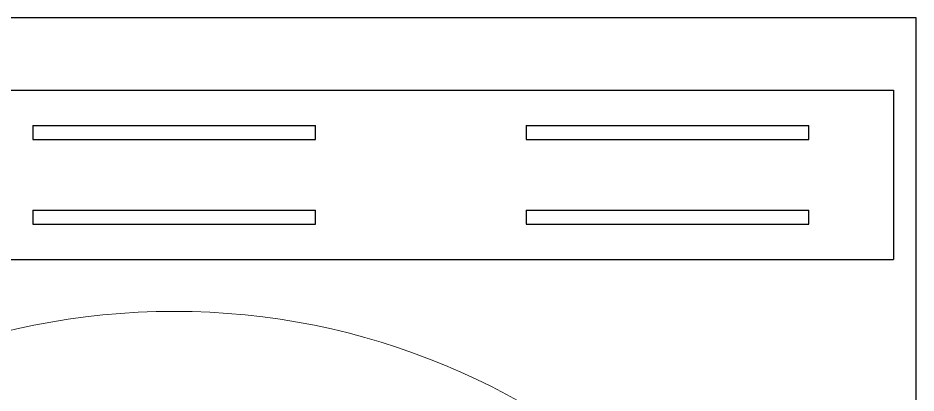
# Model space of a CAD drawing. Header units: millimetres. Extents: x -5 to 875, y -316 to 297.
# Drawn here: x 621.2 to 875.4, y 190.8 to 297 of the extents above; entities that cross this region are included whole.
import ezdxf

# ---------------------------------------------------------------- set-up
doc = ezdxf.new("R2010")
doc.units = ezdxf.units.MM

# ---------------------------------------------------------------- blocks, each defined once
blk = doc.blocks.new('alles1')
at = {"lineweight": 5}
blk.add_arc((0, -0.9), 249.58, 1.1232, 178.8768, dxfattribs=at)
blk = doc.blocks.new('hinten_all')
for p, q in [((321, 631.62), (-99, 631.62)), ((321, 334.62), (321, 631.62)), ((-92.63, 611.21), (314.62, 611.21)), ((314.62, 611.21), (314.62, 563.21)), ((71, 601.22), (151, 601.22)), ((71, 601.22), (71, 597.22)), ((151, 597.22), (151, 601.22)), ((210.62, 601.22), (290.62, 601.22)), ((210.62, 601.22), (210.62, 597.22)), ((290.62, 597.22), (290.62, 601.22)), ((71, 597.22), (151, 597.22)), ((210.62, 597.22), (290.62, 597.22)), ((71, 577.22), (151, 577.22)), ((71, 577.22), (71, 573.21)), ((151, 573.21), (151, 577.22)), ((210.62, 577.22), (290.62, 577.22)), ((210.62, 577.22), (210.62, 573.21)), ((290.62, 573.21), (290.62, 577.22)), ((71, 573.21), (151, 573.21)), ((210.62, 573.21), (290.62, 573.21)), ((-92.63, 563.21), (314.62, 563.21))]:
    blk.add_line(p, q)
at = {"xscale": 0.8, "yscale": 0.8}
blk.add_blockref('alles1', (111, 349.62), dxfattribs=at)

msp = doc.modelspace()

# ---------------------------------------------------------------- block references
msp.add_blockref('hinten_all', (554.43, -334.62))

doc.saveas('drawing.dxf')
